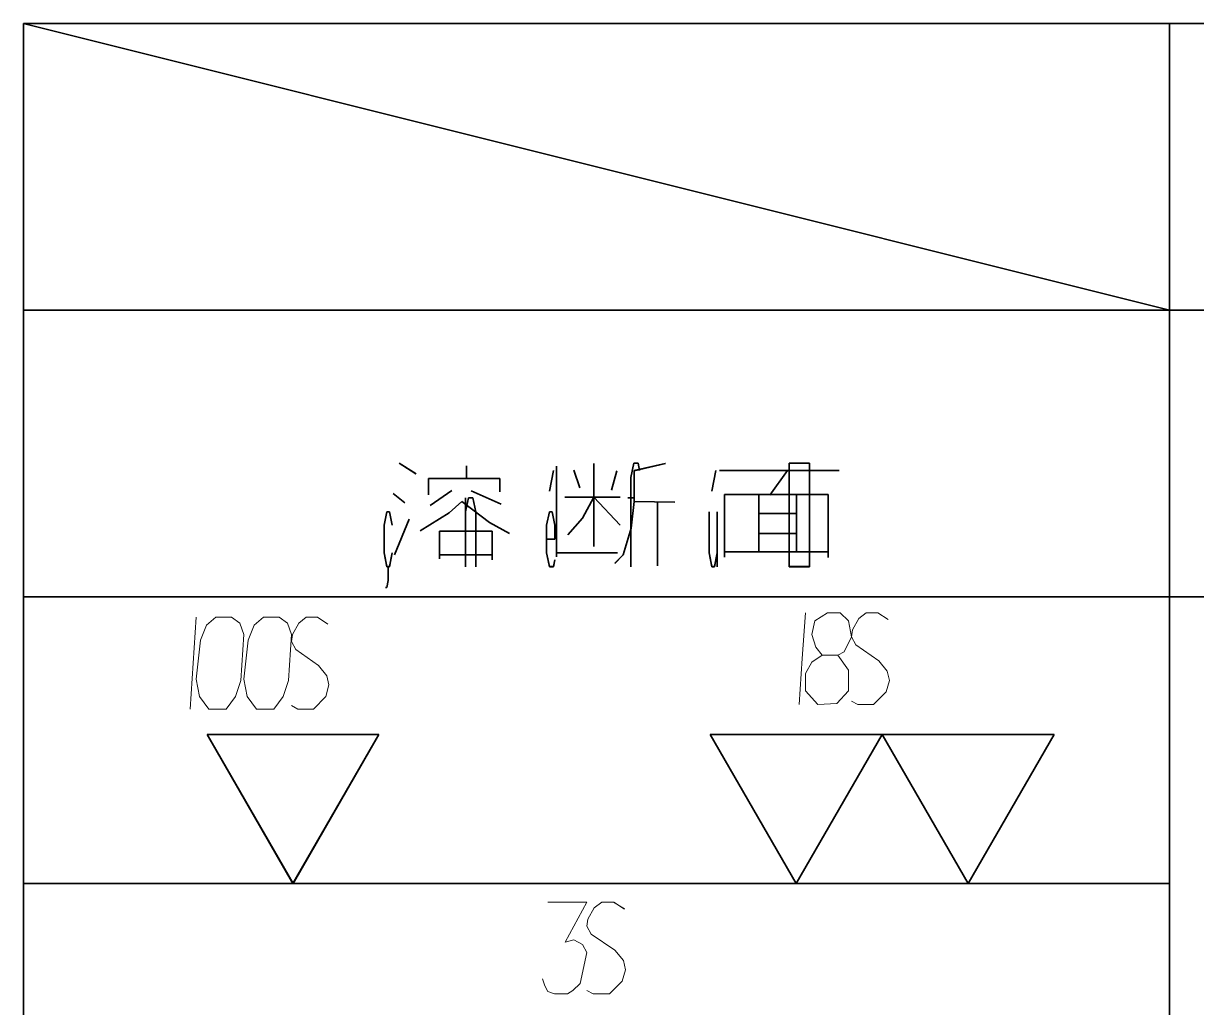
# Model space of a CAD drawing. Header units: millimetres. Extents: x 1333 to 104182, y -62616 to -5704.
# Drawn here: x 51134.07 to 51154.54, y -62593.44 to -62576.28 of the extents above; entities that cross this region are included whole.
import ezdxf

# ---------------------------------------------------------------- set-up
doc = ezdxf.new("R2010")
doc.units = ezdxf.units.MM
doc.header["$LTSCALE"] = 0.5
doc.layers.add('08', color=1, linetype='Continuous')

# ---------------------------------------------------------------- blocks, each defined once
blk = doc.blocks.new('999')
at = {"color": 7, "lineweight": 35}
for p, q in [((75114.978, -11823.12), (75475.513, -11823.12)), ((75114.978, -11913.12), (75114.978, -11823.12)), ((75114.978, -11823.12), (75174.978, -11838.12)), ((75174.978, -11823.12), (75174.978, -11913.12)), ((75114.978, -11838.12), (75474.978, -11838.12)), ((75174.978, -11853.12), (75114.978, -11853.12)), ((75174.978, -11853.12), (75234.978, -11853.12)), ((75174.978, -11868.12), (75114.978, -11868.12))]:
    blk.add_line(p, q, dxfattribs=at)
at = {"color": 7, "lineweight": 35, "ltscale": 0.008742}
blk.add_line((75134.644, -11846.128), (75135.53, -11846.69), dxfattribs=at)
at = {"color": 7, "lineweight": 35, "ltscale": 0.00546}
blk.add_line((75138.168, -11846.268), (75138.168, -11846.924), dxfattribs=at)
at = {"color": 7, "lineweight": 35, "ltscale": 0.009187}
for p, q in [((75142.512, -11847.588), (75142.725, -11846.506)), ((75151.019, -11847.588), (75151.232, -11846.506))]:
    blk.add_line(p, q, dxfattribs=at)
at = {"color": 7, "lineweight": 35, "ltscale": 0.039401}
blk.add_line((75142.891, -11846.291), (75142.891, -11851.019), dxfattribs=at)
at = {"color": 7, "lineweight": 35, "ltscale": 0.008044}
blk.add_line((75143.792, -11846.502), (75144.109, -11847.414), dxfattribs=at)
at = {"color": 7, "lineweight": 35, "ltscale": 0.036157}
blk.add_line((75144.833, -11850.483), (75144.833, -11846.144), dxfattribs=at)
at = {"color": 7, "lineweight": 35, "ltscale": 0.008755}
blk.add_line((75146.05, -11846.535), (75145.757, -11847.544), dxfattribs=at)
at = {"color": 7, "lineweight": 35, "ltscale": 0.006325}
blk.add_line((75146.78, -11846.878), (75146.932, -11846.134), dxfattribs=at)
at = {"color": 7, "lineweight": 35, "ltscale": 0.001915}
blk.add_line((75146.932, -11846.134), (75147.161, -11846.134), dxfattribs=at)
at = {"color": 7, "lineweight": 35, "ltscale": 0.013877}
blk.add_line((75148.583, -11846.153), (75146.959, -11846.519), dxfattribs=at)
at = {"color": 7, "lineweight": 35, "ltscale": 0.013495}
blk.add_line((75146.959, -11846.519), (75146.959, -11848.138), dxfattribs=at)
at = {"color": 7, "lineweight": 35, "ltscale": 0.003158}
blk.add_line((75147.161, -11846.134), (75147.235, -11846.506), dxfattribs=at)
at = {"color": 7, "lineweight": 35, "ltscale": 0.052234}
blk.add_line((75151.418, -11846.51), (75157.686, -11846.51), dxfattribs=at)
at = {"color": 7, "lineweight": 35, "ltscale": 0.013239}
blk.add_line((75154.982, -11846.51), (75154.048, -11847.796), dxfattribs=at)
at = {"color": 7, "lineweight": 35, "ltscale": 0.045072}
for p, q in [((75155.059, -11846.134), (75155.059, -11851.543)), ((75156.124, -11851.543), (75156.124, -11846.134))]:
    blk.add_line(p, q, dxfattribs=at)
at = {"color": 7, "lineweight": 35, "ltscale": 0.008875}
for p, q in [((75156.124, -11846.134), (75155.059, -11846.134)), ((75155.059, -11851.543), (75156.124, -11851.543))]:
    blk.add_line(p, q, dxfattribs=at)
at = {"color": 7, "lineweight": 35, "ltscale": 0.007211}
blk.add_line((75136.185, -11847.789), (75136.185, -11846.924), dxfattribs=at)
at = {"color": 7, "lineweight": 35, "ltscale": 0.031116}
blk.add_line((75136.185, -11846.924), (75139.919, -11846.924), dxfattribs=at)
at = {"color": 7, "lineweight": 35, "ltscale": 0.005847}
blk.add_line((75139.919, -11846.924), (75139.919, -11847.625), dxfattribs=at)
at = {"color": 7, "lineweight": 35, "ltscale": 0.038875}
blk.add_line((75146.78, -11851.543), (75146.78, -11846.878), dxfattribs=at)
at = {"color": 7, "lineweight": 35, "ltscale": 0.006505}
blk.add_line((75134.34, -11847.719), (75134.947, -11848.21), dxfattribs=at)
at = {"color": 7, "lineweight": 35, "ltscale": 0.011452}
blk.add_line((75137.398, -11847.555), (75136.277, -11848.35), dxfattribs=at)
at = {"color": 7, "lineweight": 35, "ltscale": 0.014288}
blk.add_line((75138.424, -11847.578), (75139.989, -11848.28), dxfattribs=at)
at = {"color": 7, "lineweight": 35, "ltscale": 0.024097}
blk.add_line((75143.329, -11847.902), (75146.22, -11847.902), dxfattribs=at)
at = {"color": 7, "lineweight": 35, "ltscale": 0.010407}
blk.add_line((75144.833, -11847.902), (75144.255, -11849.009), dxfattribs=at)
at = {"color": 7, "lineweight": 35, "ltscale": 0.016811}
blk.add_line((75144.833, -11847.902), (75146.212, -11849.375), dxfattribs=at)
at = {"color": 7, "lineweight": 35, "ltscale": 0.045264}
for p, q in [((75151.686, -11847.772), (75157.117, -11847.772)), ((75151.686, -11850.775), (75157.117, -11850.775))]:
    blk.add_line(p, q, dxfattribs=at)
at = {"color": 7, "lineweight": 35, "ltscale": 0.027261}
blk.add_line((75151.686, -11851.043), (75151.686, -11847.772), dxfattribs=at)
at = {"color": 7, "lineweight": 35, "ltscale": 0.025024}
for p, q in [((75153.471, -11847.772), (75153.471, -11850.775)), ((75155.444, -11847.772), (75155.444, -11850.775))]:
    blk.add_line(p, q, dxfattribs=at)
at = {"color": 7, "lineweight": 35, "ltscale": 0.027396}
blk.add_line((75157.117, -11847.772), (75157.117, -11851.059), dxfattribs=at)
at = {"color": 7, "lineweight": 35, "ltscale": 0.007454}
blk.add_line((75137.935, -11848.14), (75137.258, -11848.725), dxfattribs=at)
at = {"color": 7, "lineweight": 35, "ltscale": 0.015146}
blk.add_line((75137.935, -11848.14), (75139.382, -11849.239), dxfattribs=at)
at = {"color": 7, "lineweight": 35, "ltscale": 0.006188}
blk.add_line((75138.122, -11848.67), (75138.274, -11847.943), dxfattribs=at)
at = {"color": 7, "lineweight": 35, "ltscale": 0.030001}
blk.add_line((75138.122, -11847.943), (75138.122, -11851.543), dxfattribs=at)
at = {"color": 7, "lineweight": 35, "ltscale": 0.001898}
blk.add_line((75138.274, -11847.943), (75138.502, -11847.943), dxfattribs=at)
at = {"color": 7, "lineweight": 35, "ltscale": 0.00619}
blk.add_line((75138.502, -11847.943), (75138.655, -11848.67), dxfattribs=at)
at = {"color": 7, "lineweight": 35, "ltscale": 0.002527}
blk.add_line((75146.628, -11847.943), (75146.932, -11847.943), dxfattribs=at)
at = {"color": 7, "lineweight": 35, "ltscale": 0.011613}
blk.add_line((75146.959, -11848.138), (75146.789, -11849.521), dxfattribs=at)
at = {"color": 7, "lineweight": 35, "ltscale": 0.017666}
blk.add_line((75146.959, -11848.138), (75149.078, -11848.171), dxfattribs=at)
at = {"color": 7, "lineweight": 35, "ltscale": 0.027921}
blk.add_line((75148.177, -11848.157), (75148.177, -11851.507), dxfattribs=at)
at = {"color": 7, "lineweight": 35, "ltscale": 0.006033}
for p, q in [((75133.863, -11849.379), (75134.006, -11848.67)), ((75142.37, -11849.379), (75142.512, -11848.67))]:
    blk.add_line(p, q, dxfattribs=at)
at = {"color": 7, "lineweight": 35, "ltscale": 0.00118}
for p, q in [((75134.006, -11848.67), (75134.147, -11848.67)), ((75134.147, -11851.543), (75134.006, -11851.543))]:
    blk.add_line(p, q, dxfattribs=at)
at = {"color": 7, "lineweight": 35, "ltscale": 0.006032}
for p, q in [((75134.147, -11848.67), (75134.288, -11849.379)), ((75142.653, -11848.67), (75142.795, -11849.379))]:
    blk.add_line(p, q, dxfattribs=at)
at = {"color": 7, "lineweight": 35, "ltscale": 0.016863}
blk.add_line((75134.411, -11850.924), (75135.18, -11849.052), dxfattribs=at)
at = {"color": 7, "lineweight": 35, "ltscale": 0.014857}
blk.add_line((75137.258, -11848.725), (75135.741, -11849.66), dxfattribs=at)
at = {"color": 7, "lineweight": 35, "ltscale": 0.023945}
for p, q in [((75138.655, -11848.67), (75138.655, -11851.543)), ((75151.302, -11848.67), (75151.302, -11851.543))]:
    blk.add_line(p, q, dxfattribs=at)
at = {"color": 7, "lineweight": 35, "ltscale": 0.001178}
for p, q in [((75142.512, -11848.67), (75142.653, -11848.67)), ((75151.019, -11851.543), (75151.16, -11851.543))]:
    blk.add_line(p, q, dxfattribs=at)
at = {"color": 7, "lineweight": 35, "ltscale": 0.00969}
blk.add_line((75144.255, -11849.009), (75143.484, -11849.88), dxfattribs=at)
at = {"color": 7, "lineweight": 35, "ltscale": 0.017958}
blk.add_line((75150.876, -11848.67), (75150.876, -11850.825), dxfattribs=at)
at = {"color": 7, "lineweight": 35, "ltscale": 0.016443}
for p, q in [((75153.471, -11848.765), (75155.444, -11848.765)), ((75153.471, -11849.806), (75155.444, -11849.806))]:
    blk.add_line(p, q, dxfattribs=at)
at = {"color": 7, "lineweight": 35, "ltscale": 0.012043}
for p, q in [((75133.863, -11850.825), (75133.863, -11849.379)), ((75142.37, -11849.379), (75142.37, -11850.825))]:
    blk.add_line(p, q, dxfattribs=at)
at = {"color": 7, "lineweight": 35, "ltscale": 0.012088}
blk.add_line((75136.768, -11851.134), (75136.768, -11849.684), dxfattribs=at)
at = {"color": 7, "lineweight": 35, "ltscale": 0.022949}
for p, q in [((75136.768, -11849.684), (75139.522, -11849.684)), ((75136.768, -11850.921), (75139.522, -11850.921))]:
    blk.add_line(p, q, dxfattribs=at)
at = {"color": 7, "lineweight": 35, "ltscale": 0.009926}
blk.add_line((75139.382, -11849.239), (75140.433, -11849.801), dxfattribs=at)
at = {"color": 7, "lineweight": 35, "ltscale": 0.012476}
blk.add_line((75139.522, -11849.684), (75139.522, -11851.181), dxfattribs=at)
at = {"color": 7, "lineweight": 35, "ltscale": 0.006057}
blk.add_line((75142.795, -11849.379), (75142.795, -11850.106), dxfattribs=at)
at = {"color": 7, "lineweight": 35, "ltscale": 0.012232}
blk.add_line((75146.789, -11849.521), (75146.374, -11850.929), dxfattribs=at)
at = {"color": 7, "lineweight": 35, "ltscale": 0.003543}
blk.add_line((75142.795, -11850.106), (75142.37, -11850.106), dxfattribs=at)
at = {"color": 7, "lineweight": 35, "ltscale": 0.006102}
for p, q in [((75134.006, -11851.543), (75133.863, -11850.825)), ((75142.37, -11850.825), (75142.512, -11851.543)), ((75150.876, -11850.825), (75151.019, -11851.543))]:
    blk.add_line(p, q, dxfattribs=at)
at = {"color": 7, "lineweight": 35, "ltscale": 0.006101}
for p, q in [((75134.288, -11850.825), (75134.147, -11851.543)), ((75151.16, -11851.543), (75151.302, -11850.825))]:
    blk.add_line(p, q, dxfattribs=at)
at = {"color": 7, "lineweight": 35, "ltscale": 0.026526}
blk.add_line((75142.891, -11850.816), (75146.074, -11850.816), dxfattribs=at)
at = {"color": 7, "lineweight": 35, "ltscale": 0.005119}
blk.add_line((75146.374, -11850.929), (75145.945, -11851.369), dxfattribs=at)
at = {"color": 7, "lineweight": 35, "ltscale": 0.005986}
blk.add_line((75134.075, -11851.543), (75134.075, -11852.261), dxfattribs=at)
at = {"color": 7, "lineweight": 35, "ltscale": 0.001775}
blk.add_line((75142.512, -11851.543), (75142.725, -11851.543), dxfattribs=at)
at = {"color": 7, "lineweight": 35, "ltscale": 0.003049}
blk.add_line((75142.725, -11851.543), (75142.795, -11851.184), dxfattribs=at)
at = {"color": 7, "lineweight": 35, "ltscale": 0.000596619}
blk.add_line((75134.006, -11852.625), (75133.934, -11852.625), dxfattribs=at)
at = {"color": 7, "lineweight": 35, "ltscale": 0.003084}
blk.add_line((75134.075, -11852.261), (75134.006, -11852.625), dxfattribs=at)
at = {"color": 7, "lineweight": 35, "ltscale": 0.075}
for p, q in [((75124.589, -11860.326), (75133.589, -11860.326)), ((75124.589, -11860.326), (75133.589, -11860.326)), ((75150.933, -11860.326), (75159.933, -11860.326)), ((75150.933, -11860.326), (75159.933, -11860.326)), ((75159.933, -11860.326), (75168.933, -11860.326)), ((75159.933, -11860.326), (75168.933, -11860.326))]:
    blk.add_line(p, q, dxfattribs=at)
at = {"color": 7, "lineweight": 35, "ltscale": 0.074999}
for p, q in [((75129.089, -11868.12), (75124.589, -11860.326)), ((75129.089, -11868.12), (75124.589, -11860.326)), ((75133.589, -11860.326), (75129.089, -11868.12)), ((75133.589, -11860.326), (75129.089, -11868.12)), ((75155.433, -11868.12), (75150.933, -11860.326)), ((75155.433, -11868.12), (75150.933, -11860.326)), ((75159.933, -11860.326), (75155.433, -11868.12)), ((75159.933, -11860.326), (75155.433, -11868.12)), ((75164.433, -11868.12), (75159.933, -11860.326)), ((75164.433, -11868.12), (75159.933, -11860.326)), ((75168.933, -11860.326), (75164.433, -11868.12)), ((75168.933, -11860.326), (75164.433, -11868.12))]:
    blk.add_line(p, q, dxfattribs=at)
at = {"color": 7, "lineweight": 13}
for points in [[(75155.916, -11853.954), (75155.751, -11856.354), (75155.586, -11858.754)], [(75157.619, -11856.174), (75157.949, -11855.994), (75158.334, -11855.214), (75158.169, -11854.374), (75157.729, -11853.954), (75157.07, -11853.954), (75156.41, -11854.374), (75156.245, -11855.094), (75156.465, -11855.754), (75156.795, -11856.174)], [(75158.334, -11858.574), (75158.664, -11858.754), (75159.488, -11858.754), (75160.148, -11858.094), (75160.312, -11857.494), (75160.202, -11857.014), (75159.763, -11856.474), (75158.554, -11855.634), (75158.334, -11855.214), (75158.389, -11854.854), (75158.719, -11854.254), (75159.103, -11853.954), (75159.708, -11853.954), (75160.257, -11854.314)], [(75124.026, -11854.191), (75123.863, -11856.591), (75123.701, -11858.991)], [(75129.016, -11858.811), (75129.341, -11858.991), (75130.155, -11858.991), (75130.806, -11858.331), (75130.969, -11857.731), (75130.86, -11857.251), (75130.426, -11856.711), (75129.233, -11855.871), (75129.016, -11855.451), (75129.07, -11855.091), (75129.396, -11854.491), (75129.775, -11854.191), (75130.372, -11854.191), (75130.915, -11854.551)], [(75142.157, -11873.116), (75142.27, -11873.476), (75142.439, -11873.776), (75142.777, -11873.896), (75143.454, -11873.896), (75143.736, -11873.716), (75144.131, -11873.356), (75144.469, -11871.736), (75144.244, -11871.316), (75143.793, -11871.076), (75143.341, -11871.196), (75144.469, -11869.096), (75142.439, -11869.096)], [(75144.469, -11873.716), (75144.808, -11873.896), (75145.654, -11873.896), (75146.33, -11873.236), (75146.5, -11872.636), (75146.387, -11872.156), (75145.936, -11871.616), (75144.695, -11870.776), (75144.469, -11870.356), (75144.526, -11869.996), (75144.864, -11869.396), (75145.259, -11869.096), (75145.879, -11869.096), (75146.443, -11869.456)]]:
    blk.add_lwpolyline(points, dxfattribs=at)
for points in [[(75125.599, -11858.991), (75126.087, -11858.331), (75126.358, -11857.491), (75126.521, -11855.091), (75126.304, -11854.491), (75125.87, -11854.191), (75125.057, -11854.191), (75124.568, -11854.611), (75124.243, -11855.391), (75124.026, -11857.431), (75124.189, -11858.331), (75124.677, -11858.991)], [(75128.094, -11858.991), (75128.582, -11858.331), (75128.853, -11857.491), (75129.016, -11855.091), (75128.799, -11854.491), (75128.365, -11854.191), (75127.552, -11854.191), (75127.063, -11854.611), (75126.738, -11855.391), (75126.521, -11857.431), (75126.684, -11858.331), (75127.172, -11858.991)], [(75156.575, -11858.754), (75157.564, -11858.694), (75158.169, -11858.034), (75158.169, -11856.954), (75157.619, -11856.174), (75156.795, -11856.174), (75156.245, -11856.534), (75155.916, -11857.134), (75155.916, -11858.034)]]:
    blk.add_lwpolyline(points, close=True, dxfattribs=at)

msp = doc.modelspace()

# ---------------------------------------------------------------- linework, layer by layer
at = {"color": 7, "lineweight": 35}
for p, q in [((51134.067, -62576.279), (51254.245, -62576.279)), ((51134.067, -62606.279), (51134.067, -62576.279)), ((51134.067, -62576.279), (51154.067, -62581.279)), ((51134.067, -62606.279), (51134.067, -62576.279)), ((51154.067, -62576.279), (51154.067, -62606.279)), ((51134.067, -62581.279), (51254.067, -62581.279)), ((51154.067, -62586.279), (51134.067, -62586.279)), ((51154.067, -62586.279), (51174.067, -62586.279)), ((51154.067, -62591.279), (51134.067, -62591.279))]:
    msp.add_line(p, q, dxfattribs=at)
at = {"color": 7, "lineweight": 35, "ltscale": 0.25}
for p, q in [((51134.067, -62586.279), (51134.067, -62576.279)), ((51134.067, -62586.279), (51134.067, -62576.279)), ((51134.067, -62586.279), (51134.067, -62576.279)), ((51134.067, -62596.279), (51134.067, -62586.279)), ((51134.067, -62596.279), (51134.067, -62586.279))]:
    msp.add_line(p, q, dxfattribs=at)
at = {"color": 7, "lineweight": 35, "ltscale": 0.008742}
msp.add_line((51140.622, -62583.948), (51140.917, -62584.135), dxfattribs=at)
at = {"color": 7, "lineweight": 35, "ltscale": 0.036157}
msp.add_line((51144.019, -62585.4), (51144.019, -62583.954), dxfattribs=at)
at = {"color": 7, "lineweight": 35, "ltscale": 0.006325}
msp.add_line((51144.668, -62584.198), (51144.718, -62583.95), dxfattribs=at)
at = {"color": 7, "lineweight": 35, "ltscale": 0.001915}
msp.add_line((51144.718, -62583.95), (51144.795, -62583.95), dxfattribs=at)
at = {"color": 7, "lineweight": 35, "ltscale": 0.013877}
msp.add_line((51145.269, -62583.956), (51144.727, -62584.079), dxfattribs=at)
at = {"color": 7, "lineweight": 35, "ltscale": 0.003158}
msp.add_line((51144.795, -62583.95), (51144.819, -62584.074), dxfattribs=at)
at = {"color": 7, "lineweight": 35, "ltscale": 0.045072}
for p, q in [((51147.427, -62583.95), (51147.427, -62585.753)), ((51147.782, -62585.753), (51147.782, -62583.95))]:
    msp.add_line(p, q, dxfattribs=at)
at = {"color": 7, "lineweight": 35, "ltscale": 0.008875}
for p, q in [((51147.782, -62583.95), (51147.427, -62583.95)), ((51147.427, -62585.753), (51147.782, -62585.753))]:
    msp.add_line(p, q, dxfattribs=at)
at = {"color": 7, "lineweight": 35, "ltscale": 0.00546}
msp.add_line((51141.797, -62583.995), (51141.797, -62584.213), dxfattribs=at)
at = {"color": 7, "lineweight": 35, "ltscale": 0.009187}
for p, q in [((51143.245, -62584.435), (51143.316, -62584.074)), ((51146.08, -62584.435), (51146.151, -62584.074))]:
    msp.add_line(p, q, dxfattribs=at)
at = {"color": 7, "lineweight": 35, "ltscale": 0.039401}
msp.add_line((51143.371, -62584.002), (51143.371, -62585.579), dxfattribs=at)
at = {"color": 7, "lineweight": 35, "ltscale": 0.008044}
msp.add_line((51143.671, -62584.073), (51143.777, -62584.377), dxfattribs=at)
at = {"color": 7, "lineweight": 35, "ltscale": 0.008755}
msp.add_line((51144.424, -62584.084), (51144.327, -62584.42), dxfattribs=at)
at = {"color": 7, "lineweight": 35, "ltscale": 0.013495}
msp.add_line((51144.727, -62584.079), (51144.727, -62584.618), dxfattribs=at)
at = {"color": 7, "lineweight": 35, "ltscale": 0.052234}
msp.add_line((51146.213, -62584.076), (51148.303, -62584.076), dxfattribs=at)
at = {"color": 7, "lineweight": 35, "ltscale": 0.013239}
msp.add_line((51147.401, -62584.076), (51147.09, -62584.504), dxfattribs=at)
at = {"color": 7, "lineweight": 35, "ltscale": 0.007211}
msp.add_line((51141.136, -62584.502), (51141.136, -62584.213), dxfattribs=at)
at = {"color": 7, "lineweight": 35, "ltscale": 0.031116}
msp.add_line((51141.136, -62584.213), (51142.38, -62584.213), dxfattribs=at)
at = {"color": 7, "lineweight": 35, "ltscale": 0.005847}
msp.add_line((51142.38, -62584.213), (51142.38, -62584.447), dxfattribs=at)
at = {"color": 7, "lineweight": 35, "ltscale": 0.038875}
msp.add_line((51144.668, -62585.753), (51144.668, -62584.198), dxfattribs=at)
at = {"color": 7, "lineweight": 35, "ltscale": 0.006505}
msp.add_line((51140.521, -62584.478), (51140.723, -62584.642), dxfattribs=at)
at = {"color": 7, "lineweight": 35, "ltscale": 0.011452}
msp.add_line((51141.54, -62584.424), (51141.167, -62584.689), dxfattribs=at)
at = {"color": 7, "lineweight": 35, "ltscale": 0.006188}
msp.add_line((51141.781, -62584.795), (51141.832, -62584.553), dxfattribs=at)
at = {"color": 7, "lineweight": 35, "ltscale": 0.030001}
msp.add_line((51141.781, -62584.553), (51141.781, -62585.753), dxfattribs=at)
at = {"color": 7, "lineweight": 35, "ltscale": 0.001898}
msp.add_line((51141.832, -62584.553), (51141.908, -62584.553), dxfattribs=at)
at = {"color": 7, "lineweight": 35, "ltscale": 0.014288}
msp.add_line((51141.882, -62584.432), (51142.404, -62584.666), dxfattribs=at)
at = {"color": 7, "lineweight": 35, "ltscale": 0.00619}
msp.add_line((51141.908, -62584.553), (51141.959, -62584.795), dxfattribs=at)
at = {"color": 7, "lineweight": 35, "ltscale": 0.024097}
msp.add_line((51143.517, -62584.54), (51144.481, -62584.54), dxfattribs=at)
at = {"color": 7, "lineweight": 35, "ltscale": 0.010407}
msp.add_line((51144.019, -62584.54), (51143.826, -62584.908), dxfattribs=at)
at = {"color": 7, "lineweight": 35, "ltscale": 0.016811}
msp.add_line((51144.019, -62584.54), (51144.478, -62585.031), dxfattribs=at)
at = {"color": 7, "lineweight": 35, "ltscale": 0.002527}
msp.add_line((51144.617, -62584.553), (51144.718, -62584.553), dxfattribs=at)
at = {"color": 7, "lineweight": 35, "ltscale": 0.045264}
for p, q in [((51146.303, -62584.496), (51148.113, -62584.496)), ((51146.303, -62585.497), (51148.113, -62585.497))]:
    msp.add_line(p, q, dxfattribs=at)
at = {"color": 7, "lineweight": 35, "ltscale": 0.027261}
msp.add_line((51146.303, -62585.587), (51146.303, -62584.496), dxfattribs=at)
at = {"color": 7, "lineweight": 35, "ltscale": 0.025024}
for p, q in [((51146.898, -62584.496), (51146.898, -62585.497)), ((51147.556, -62584.496), (51147.556, -62585.497))]:
    msp.add_line(p, q, dxfattribs=at)
at = {"color": 7, "lineweight": 35, "ltscale": 0.027396}
msp.add_line((51148.113, -62584.496), (51148.113, -62585.592), dxfattribs=at)
at = {"color": 7, "lineweight": 35, "ltscale": 0.006033}
for p, q in [((51140.362, -62585.032), (51140.409, -62584.795)), ((51143.197, -62585.032), (51143.245, -62584.795))]:
    msp.add_line(p, q, dxfattribs=at)
at = {"color": 7, "lineweight": 35, "ltscale": 0.00118}
for p, q in [((51140.409, -62584.795), (51140.457, -62584.795)), ((51140.457, -62585.753), (51140.409, -62585.753))]:
    msp.add_line(p, q, dxfattribs=at)
at = {"color": 7, "lineweight": 35, "ltscale": 0.006032}
for p, q in [((51140.457, -62584.795), (51140.504, -62585.032)), ((51143.292, -62584.795), (51143.339, -62585.032))]:
    msp.add_line(p, q, dxfattribs=at)
at = {"color": 7, "lineweight": 35, "ltscale": 0.007454}
msp.add_line((51141.719, -62584.619), (51141.494, -62584.814), dxfattribs=at)
at = {"color": 7, "lineweight": 35, "ltscale": 0.015146}
msp.add_line((51141.719, -62584.619), (51142.202, -62584.985), dxfattribs=at)
at = {"color": 7, "lineweight": 35, "ltscale": 0.023945}
for p, q in [((51141.959, -62584.795), (51141.959, -62585.753)), ((51146.175, -62584.795), (51146.175, -62585.753))]:
    msp.add_line(p, q, dxfattribs=at)
at = {"color": 7, "lineweight": 35, "ltscale": 0.001178}
for p, q in [((51143.245, -62584.795), (51143.292, -62584.795)), ((51146.08, -62585.753), (51146.128, -62585.753))]:
    msp.add_line(p, q, dxfattribs=at)
at = {"color": 7, "lineweight": 35, "ltscale": 0.011613}
msp.add_line((51144.727, -62584.618), (51144.67, -62585.079), dxfattribs=at)
at = {"color": 7, "lineweight": 35, "ltscale": 0.017666}
msp.add_line((51144.727, -62584.618), (51145.434, -62584.629), dxfattribs=at)
at = {"color": 7, "lineweight": 35, "ltscale": 0.027921}
msp.add_line((51145.133, -62584.625), (51145.133, -62585.741), dxfattribs=at)
at = {"color": 7, "lineweight": 35, "ltscale": 0.017958}
msp.add_line((51146.033, -62584.795), (51146.033, -62585.514), dxfattribs=at)
at = {"color": 7, "lineweight": 35, "ltscale": 0.016863}
msp.add_line((51140.544, -62585.547), (51140.801, -62584.923), dxfattribs=at)
at = {"color": 7, "lineweight": 35, "ltscale": 0.014857}
msp.add_line((51141.494, -62584.814), (51140.988, -62585.126), dxfattribs=at)
at = {"color": 7, "lineweight": 35, "ltscale": 0.009926}
msp.add_line((51142.202, -62584.985), (51142.552, -62585.173), dxfattribs=at)
at = {"color": 7, "lineweight": 35, "ltscale": 0.00969}
msp.add_line((51143.826, -62584.908), (51143.569, -62585.199), dxfattribs=at)
at = {"color": 7, "lineweight": 35, "ltscale": 0.016443}
for p, q in [((51146.898, -62584.827), (51147.556, -62584.827)), ((51146.898, -62585.174), (51147.556, -62585.174))]:
    msp.add_line(p, q, dxfattribs=at)
at = {"color": 7, "lineweight": 35, "ltscale": 0.012043}
for p, q in [((51140.362, -62585.514), (51140.362, -62585.032)), ((51143.197, -62585.032), (51143.197, -62585.514))]:
    msp.add_line(p, q, dxfattribs=at)
at = {"color": 7, "lineweight": 35, "ltscale": 0.012088}
msp.add_line((51141.33, -62585.617), (51141.33, -62585.133), dxfattribs=at)
at = {"color": 7, "lineweight": 35, "ltscale": 0.022949}
for p, q in [((51141.33, -62585.133), (51142.248, -62585.133)), ((51141.33, -62585.546), (51142.248, -62585.546))]:
    msp.add_line(p, q, dxfattribs=at)
at = {"color": 7, "lineweight": 35, "ltscale": 0.012476}
msp.add_line((51142.248, -62585.133), (51142.248, -62585.632), dxfattribs=at)
at = {"color": 7, "lineweight": 35, "ltscale": 0.006057}
msp.add_line((51143.339, -62585.032), (51143.339, -62585.274), dxfattribs=at)
at = {"color": 7, "lineweight": 35, "ltscale": 0.012232}
msp.add_line((51144.67, -62585.079), (51144.532, -62585.549), dxfattribs=at)
at = {"color": 7, "lineweight": 35, "ltscale": 0.003543}
msp.add_line((51143.339, -62585.274), (51143.197, -62585.274), dxfattribs=at)
at = {"color": 7, "lineweight": 35, "ltscale": 0.006102}
for p, q in [((51140.409, -62585.753), (51140.362, -62585.514)), ((51143.197, -62585.514), (51143.245, -62585.753)), ((51146.033, -62585.514), (51146.08, -62585.753))]:
    msp.add_line(p, q, dxfattribs=at)
at = {"color": 7, "lineweight": 35, "ltscale": 0.006101}
for p, q in [((51140.504, -62585.514), (51140.457, -62585.753)), ((51146.128, -62585.753), (51146.175, -62585.514))]:
    msp.add_line(p, q, dxfattribs=at)
at = {"color": 7, "lineweight": 35, "ltscale": 0.026526}
msp.add_line((51143.371, -62585.511), (51144.432, -62585.511), dxfattribs=at)
at = {"color": 7, "lineweight": 35, "ltscale": 0.005119}
msp.add_line((51144.532, -62585.549), (51144.389, -62585.695), dxfattribs=at)
at = {"color": 7, "lineweight": 35, "ltscale": 0.005986}
msp.add_line((51140.433, -62585.753), (51140.433, -62585.993), dxfattribs=at)
at = {"color": 7, "lineweight": 35, "ltscale": 0.001775}
msp.add_line((51143.245, -62585.753), (51143.316, -62585.753), dxfattribs=at)
at = {"color": 7, "lineweight": 35, "ltscale": 0.003049}
msp.add_line((51143.316, -62585.753), (51143.339, -62585.633), dxfattribs=at)
at = {"color": 7, "lineweight": 35, "ltscale": 0.003084}
msp.add_line((51140.433, -62585.993), (51140.409, -62586.114), dxfattribs=at)
at = {"color": 7, "lineweight": 35, "ltscale": 0.000596619}
msp.add_line((51140.409, -62586.114), (51140.385, -62586.114), dxfattribs=at)
at = {"color": 7, "lineweight": 35, "ltscale": 0.075}
for p, q in [((51137.271, -62588.681), (51140.271, -62588.681)), ((51137.271, -62588.681), (51140.271, -62588.681)), ((51146.052, -62588.681), (51149.052, -62588.681)), ((51146.052, -62588.681), (51149.052, -62588.681)), ((51149.052, -62588.681), (51152.052, -62588.681)), ((51149.052, -62588.681), (51152.052, -62588.681))]:
    msp.add_line(p, q, dxfattribs=at)
at = {"color": 7, "lineweight": 35, "ltscale": 0.074999}
for p, q in [((51138.771, -62591.279), (51137.271, -62588.681)), ((51138.771, -62591.279), (51137.271, -62588.681)), ((51140.271, -62588.681), (51138.771, -62591.279)), ((51140.271, -62588.681), (51138.771, -62591.279)), ((51147.552, -62591.279), (51146.052, -62588.681)), ((51147.552, -62591.279), (51146.052, -62588.681)), ((51149.052, -62588.681), (51147.552, -62591.279)), ((51149.052, -62588.681), (51147.552, -62591.279)), ((51150.552, -62591.279), (51149.052, -62588.681)), ((51150.552, -62591.279), (51149.052, -62588.681)), ((51152.052, -62588.681), (51150.552, -62591.279)), ((51152.052, -62588.681), (51150.552, -62591.279))]:
    msp.add_line(p, q, dxfattribs=at)
at = {"color": 7, "lineweight": 13}
for points in [[(51137.083, -62586.636), (51137.029, -62587.436), (51136.974, -62588.236)], [(51138.746, -62588.176), (51138.855, -62588.236), (51139.126, -62588.236), (51139.343, -62588.016), (51139.397, -62587.816), (51139.361, -62587.656), (51139.216, -62587.476), (51138.819, -62587.196), (51138.746, -62587.056), (51138.764, -62586.936), (51138.873, -62586.736), (51138.999, -62586.636), (51139.198, -62586.636), (51139.379, -62586.756)], [(51147.713, -62586.557), (51147.658, -62587.357), (51147.603, -62588.157)], [(51148.281, -62587.297), (51148.391, -62587.237), (51148.519, -62586.977), (51148.464, -62586.697), (51148.317, -62586.557), (51148.097, -62586.557), (51147.878, -62586.697), (51147.823, -62586.937), (51147.896, -62587.157), (51148.006, -62587.297)], [(51148.519, -62588.097), (51148.629, -62588.157), (51148.904, -62588.157), (51149.123, -62587.937), (51149.178, -62587.737), (51149.142, -62587.577), (51148.995, -62587.397), (51148.592, -62587.117), (51148.519, -62586.977), (51148.537, -62586.857), (51148.647, -62586.657), (51148.775, -62586.557), (51148.977, -62586.557), (51149.16, -62586.677)], [(51143.126, -62592.944), (51143.164, -62593.064), (51143.22, -62593.164), (51143.333, -62593.204), (51143.559, -62593.204), (51143.653, -62593.144), (51143.784, -62593.024), (51143.897, -62592.484), (51143.822, -62592.344), (51143.672, -62592.264), (51143.521, -62592.304), (51143.897, -62591.604), (51143.22, -62591.604)], [(51143.897, -62593.144), (51144.01, -62593.204), (51144.292, -62593.204), (51144.518, -62592.984), (51144.574, -62592.784), (51144.536, -62592.624), (51144.386, -62592.444), (51143.972, -62592.164), (51143.897, -62592.024), (51143.916, -62591.904), (51144.029, -62591.704), (51144.16, -62591.604), (51144.367, -62591.604), (51144.555, -62591.724)]]:
    msp.add_lwpolyline(points, dxfattribs=at)
for points in [[(51137.607, -62588.236), (51137.77, -62588.016), (51137.86, -62587.736), (51137.915, -62586.936), (51137.842, -62586.736), (51137.698, -62586.636), (51137.426, -62586.636), (51137.264, -62586.776), (51137.155, -62587.036), (51137.083, -62587.716), (51137.137, -62588.016), (51137.3, -62588.236)], [(51138.439, -62588.236), (51138.602, -62588.016), (51138.692, -62587.736), (51138.746, -62586.936), (51138.674, -62586.736), (51138.529, -62586.636), (51138.258, -62586.636), (51138.095, -62586.776), (51137.987, -62587.036), (51137.915, -62587.716), (51137.969, -62588.016), (51138.131, -62588.236)], [(51147.933, -62588.157), (51148.262, -62588.137), (51148.464, -62587.917), (51148.464, -62587.557), (51148.281, -62587.297), (51148.006, -62587.297), (51147.823, -62587.417), (51147.713, -62587.617), (51147.713, -62587.917)]]:
    msp.add_lwpolyline(points, close=True, dxfattribs=at)

# ---------------------------------------------------------------- block references
at = {"layer": '08', "color": 55, "xscale": 0.3333333333430346, "yscale": 0.3333333333357587, "zscale": 0.3333333333333333}
msp.add_blockref('999', (26095.741, -58635.239), dxfattribs=at)

doc.saveas('drawing.dxf')
